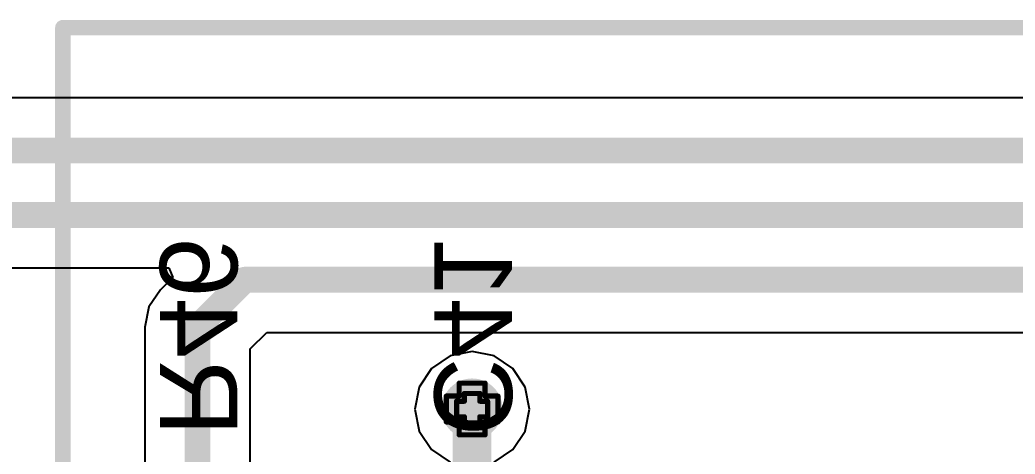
# Model space of a CAD drawing. Header units: inches. Extents: x 0 to 198, y 0 to 199.
# Drawn here: x 1.6129 to 1.9982, y 3.3526 to 3.5205 of the extents above; entities that cross this region are included whole.
import ezdxf

# ---------------------------------------------------------------- set-up
doc = ezdxf.new("R2010")
doc.units = ezdxf.units.IN
doc.header["$MEASUREMENT"] = 0
for name, color, linetype in [('Bottom Layer', 5, 'Continuous'), ('Bottom Overlay', 54, 'Continuous'), ('Drill Drawing', 1, 'Continuous'), ('Layer 1', 16, 'Continuous'), ('Layer 2', 76, 'Continuous'), ('Top Layer', 1, 'Continuous'), ('Top Overlay', 2, 'Continuous'), ('Via Holes', 16, 'Continuous')]:
    doc.layers.add(name, color=color, linetype=linetype)
doc.styles.add('Arial', font='', dxfattribs={"height": 0.2})
doc.styles.get('Arial').set_extended_font_data('Arial')

# ---------------------------------------------------------------- blocks, each defined once
blk = doc.blocks.new('CR2032_BS_6_1_232')
at = {"layer": 'Top Overlay'}
for points in [[(0.43177, -0.07626, 0.006, 0.006, 0), (0.43177, -0.31614, 0.006, 0.006, 0)], [(0.43177, -0.31614, 0.006, 0.006, 0), (-0.44431, -0.31614, 0.006, 0.006, 0)]]:
    blk.add_lwpolyline(points, format="xyseb", dxfattribs=at)
blk.add_lwpolyline([(0.43027, -0.31614, 0.003, 0.003, 1), (0.43327, -0.31614, 0.003, 0.003, 1)], format="xyseb", close=True, dxfattribs=at)
blk.add_lwpolyline([(0.43027, -0.31614, 0.003, 0.003, 1), (0.43327, -0.31614, 0.003, 0.003, 1)], format="xyseb", close=True, dxfattribs=at)

msp = doc.modelspace()

# ---------------------------------------------------------------- hatches: boundary and pattern name
at = {"layer": 'Bottom Layer'}
h = msp.add_hatch(color=5, dxfattribs=at)
edge = h.paths.add_edge_path()
edge.add_arc((1.78799, 3.37), 0.01181, 0, 360)
at = {"layer": 'Layer 1'}
h = msp.add_hatch(color=16, dxfattribs=at)
edge = h.paths.add_edge_path()
edge.add_arc((1.78799, 3.37), 0.01181, 0, 360)
at = {"layer": 'Layer 2'}
h = msp.add_hatch(color=76, dxfattribs=at)
edge = h.paths.add_edge_path()
edge.add_arc((1.78799, 3.37), 0.01181, 0, 360)
at = {"layer": 'Top Layer'}
h = msp.add_hatch(color=1, dxfattribs=at)
edge = h.paths.add_edge_path()
edge.add_arc((1.78799, 3.37), 0.01181, 0, 360)
at = {"layer": 'Via Holes'}
h = msp.add_hatch(color=7, dxfattribs=at)
edge = h.paths.add_edge_path()
edge.add_arc((1.78799, 3.37), 0.00591, 0, 360)

# ---------------------------------------------------------------- linework, layer by layer
at = {"layer": 'Bottom Layer'}
msp.add_lwpolyline([(1.78799, 3.32686, 0.015, 0.015, 0), (1.78799, 3.37, 0.015, 0.015, 0)], format="xyseb", dxfattribs=at)
msp.add_lwpolyline([(1.78424, 3.37, 0.0075, 0.0075, 1), (1.79174, 3.37, 0.0075, 0.0075, 1)], format="xyseb", close=True, dxfattribs=at)
at = {"layer": 'Drill Drawing'}
for points in [[(1.78299, 3.375, 0.002, 0.002, 0), (1.78299, 3.38, 0.002, 0.002, 0)], [(1.78299, 3.38, 0.002, 0.002, 0), (1.79299, 3.38, 0.002, 0.002, 0)], [(1.79299, 3.375, 0.002, 0.002, 0), (1.79299, 3.38, 0.002, 0.002, 0)], [(1.77799, 3.365, 0.002, 0.002, 0), (1.77799, 3.375, 0.002, 0.002, 0)], [(1.77799, 3.375, 0.002, 0.002, 0), (1.78299, 3.375, 0.002, 0.002, 0)], [(1.78499, 3.373, 0.002, 0.002, 0), (1.78499, 3.376, 0.002, 0.002, 0)], [(1.78499, 3.376, 0.002, 0.002, 0), (1.79099, 3.376, 0.002, 0.002, 0)], [(1.79099, 3.373, 0.002, 0.002, 0), (1.79099, 3.376, 0.002, 0.002, 0)], [(1.79299, 3.375, 0.002, 0.002, 0), (1.79799, 3.375, 0.002, 0.002, 0)], [(1.79799, 3.365, 0.002, 0.002, 0), (1.79799, 3.375, 0.002, 0.002, 0)], [(1.78199, 3.367, 0.002, 0.002, 0), (1.78199, 3.373, 0.002, 0.002, 0)], [(1.78199, 3.373, 0.002, 0.002, 0), (1.78499, 3.373, 0.002, 0.002, 0)], [(1.79099, 3.373, 0.002, 0.002, 0), (1.79399, 3.373, 0.002, 0.002, 0)], [(1.79399, 3.367, 0.002, 0.002, 0), (1.79399, 3.373, 0.002, 0.002, 0)], [(1.78199, 3.367, 0.002, 0.002, 0), (1.78499, 3.367, 0.002, 0.002, 0)], [(1.78499, 3.364, 0.002, 0.002, 0), (1.78499, 3.367, 0.002, 0.002, 0)], [(1.79099, 3.367, 0.002, 0.002, 0), (1.79399, 3.367, 0.002, 0.002, 0)], [(1.79099, 3.364, 0.002, 0.002, 0), (1.79099, 3.367, 0.002, 0.002, 0)], [(1.77799, 3.365, 0.002, 0.002, 0), (1.78299, 3.365, 0.002, 0.002, 0)], [(1.78299, 3.36, 0.002, 0.002, 0), (1.78299, 3.365, 0.002, 0.002, 0)], [(1.78499, 3.364, 0.002, 0.002, 0), (1.79099, 3.364, 0.002, 0.002, 0)], [(1.79299, 3.365, 0.002, 0.002, 0), (1.79799, 3.365, 0.002, 0.002, 0)], [(1.79299, 3.36, 0.002, 0.002, 0), (1.79299, 3.365, 0.002, 0.002, 0)], [(1.78299, 3.36, 0.002, 0.002, 0), (1.79299, 3.36, 0.002, 0.002, 0)]]:
    msp.add_lwpolyline(points, format="xyseb", dxfattribs=at)
for points in [[(1.78249, 3.38, 0.001, 0.001, 1), (1.78349, 3.38, 0.001, 0.001, 1)], [(1.78249, 3.38, 0.001, 0.001, 1), (1.78349, 3.38, 0.001, 0.001, 1)], [(1.79249, 3.38, 0.001, 0.001, 1), (1.79349, 3.38, 0.001, 0.001, 1)], [(1.79249, 3.38, 0.001, 0.001, 1), (1.79349, 3.38, 0.001, 0.001, 1)], [(1.77749, 3.375, 0.001, 0.001, 1), (1.77849, 3.375, 0.001, 0.001, 1)], [(1.77749, 3.375, 0.001, 0.001, 1), (1.77849, 3.375, 0.001, 0.001, 1)], [(1.78249, 3.375, 0.001, 0.001, 1), (1.78349, 3.375, 0.001, 0.001, 1)], [(1.78249, 3.375, 0.001, 0.001, 1), (1.78349, 3.375, 0.001, 0.001, 1)], [(1.78449, 3.376, 0.001, 0.001, 1), (1.78549, 3.376, 0.001, 0.001, 1)], [(1.78449, 3.376, 0.001, 0.001, 1), (1.78549, 3.376, 0.001, 0.001, 1)], [(1.79049, 3.376, 0.001, 0.001, 1), (1.79149, 3.376, 0.001, 0.001, 1)], [(1.79049, 3.376, 0.001, 0.001, 1), (1.79149, 3.376, 0.001, 0.001, 1)], [(1.79249, 3.375, 0.001, 0.001, 1), (1.79349, 3.375, 0.001, 0.001, 1)], [(1.79249, 3.375, 0.001, 0.001, 1), (1.79349, 3.375, 0.001, 0.001, 1)], [(1.79749, 3.375, 0.001, 0.001, 1), (1.79849, 3.375, 0.001, 0.001, 1)], [(1.79749, 3.375, 0.001, 0.001, 1), (1.79849, 3.375, 0.001, 0.001, 1)], [(1.78149, 3.373, 0.001, 0.001, 1), (1.78249, 3.373, 0.001, 0.001, 1)], [(1.78149, 3.373, 0.001, 0.001, 1), (1.78249, 3.373, 0.001, 0.001, 1)], [(1.78449, 3.373, 0.001, 0.001, 1), (1.78549, 3.373, 0.001, 0.001, 1)], [(1.78449, 3.373, 0.001, 0.001, 1), (1.78549, 3.373, 0.001, 0.001, 1)], [(1.79049, 3.373, 0.001, 0.001, 1), (1.79149, 3.373, 0.001, 0.001, 1)], [(1.79049, 3.373, 0.001, 0.001, 1), (1.79149, 3.373, 0.001, 0.001, 1)], [(1.79349, 3.373, 0.001, 0.001, 1), (1.79449, 3.373, 0.001, 0.001, 1)], [(1.79349, 3.373, 0.001, 0.001, 1), (1.79449, 3.373, 0.001, 0.001, 1)], [(1.78149, 3.367, 0.001, 0.001, 1), (1.78249, 3.367, 0.001, 0.001, 1)], [(1.78149, 3.367, 0.001, 0.001, 1), (1.78249, 3.367, 0.001, 0.001, 1)], [(1.78449, 3.367, 0.001, 0.001, 1), (1.78549, 3.367, 0.001, 0.001, 1)], [(1.78449, 3.367, 0.001, 0.001, 1), (1.78549, 3.367, 0.001, 0.001, 1)], [(1.79049, 3.367, 0.001, 0.001, 1), (1.79149, 3.367, 0.001, 0.001, 1)], [(1.79049, 3.367, 0.001, 0.001, 1), (1.79149, 3.367, 0.001, 0.001, 1)], [(1.79349, 3.367, 0.001, 0.001, 1), (1.79449, 3.367, 0.001, 0.001, 1)], [(1.79349, 3.367, 0.001, 0.001, 1), (1.79449, 3.367, 0.001, 0.001, 1)], [(1.77749, 3.365, 0.001, 0.001, 1), (1.77849, 3.365, 0.001, 0.001, 1)], [(1.77749, 3.365, 0.001, 0.001, 1), (1.77849, 3.365, 0.001, 0.001, 1)], [(1.78249, 3.365, 0.001, 0.001, 1), (1.78349, 3.365, 0.001, 0.001, 1)], [(1.78249, 3.365, 0.001, 0.001, 1), (1.78349, 3.365, 0.001, 0.001, 1)], [(1.78449, 3.364, 0.001, 0.001, 1), (1.78549, 3.364, 0.001, 0.001, 1)], [(1.78449, 3.364, 0.001, 0.001, 1), (1.78549, 3.364, 0.001, 0.001, 1)], [(1.79049, 3.364, 0.001, 0.001, 1), (1.79149, 3.364, 0.001, 0.001, 1)], [(1.79049, 3.364, 0.001, 0.001, 1), (1.79149, 3.364, 0.001, 0.001, 1)], [(1.79249, 3.365, 0.001, 0.001, 1), (1.79349, 3.365, 0.001, 0.001, 1)], [(1.79249, 3.365, 0.001, 0.001, 1), (1.79349, 3.365, 0.001, 0.001, 1)], [(1.79749, 3.365, 0.001, 0.001, 1), (1.79849, 3.365, 0.001, 0.001, 1)], [(1.79749, 3.365, 0.001, 0.001, 1), (1.79849, 3.365, 0.001, 0.001, 1)], [(1.78249, 3.36, 0.001, 0.001, 1), (1.78349, 3.36, 0.001, 0.001, 1)], [(1.78249, 3.36, 0.001, 0.001, 1), (1.78349, 3.36, 0.001, 0.001, 1)], [(1.79249, 3.36, 0.001, 0.001, 1), (1.79349, 3.36, 0.001, 0.001, 1)], [(1.79249, 3.36, 0.001, 0.001, 1), (1.79349, 3.36, 0.001, 0.001, 1)]]:
    msp.add_lwpolyline(points, format="xyseb", close=True, dxfattribs=at)
at = {"layer": 'Layer 2'}
for p, q in [((1.78799, 3.39224), (1.77948, 3.39055)), ((1.7965, 3.39055), (1.78799, 3.39224)), ((1.77948, 3.39055), (1.77226, 3.38572)), ((1.80371, 3.38572), (1.7965, 3.39055)), ((1.77226, 3.38572), (1.76744, 3.37851)), ((1.80853, 3.37851), (1.80371, 3.38572)), ((1.76744, 3.37851), (1.76575, 3.37)), ((1.81023, 3.37), (1.80853, 3.37851)), ((1.76575, 3.37), (1.76744, 3.36149)), ((1.80853, 3.36149), (1.81023, 3.37)), ((1.76744, 3.36149), (1.77226, 3.35428)), ((1.80371, 3.35428), (1.80853, 3.36149)), ((1.77226, 3.35428), (1.77948, 3.34945)), ((1.7965, 3.34945), (1.80371, 3.35428))]:
    msp.add_line(p, q, dxfattribs=at)
at = {"layer": 'Top Layer'}
for p, q in [((2.80035, 3.49039), (1.50754, 3.49039)), ((1.475, 3.42461), (1.67054, 3.42461)), ((1.67054, 3.42461), (1.67207, 3.42091)), ((1.67207, 3.42091), (1.66727, 3.41611)), ((1.66727, 3.41611), (1.66285, 3.40949)), ((1.66285, 3.40949), (1.6613, 3.40169)), ((1.6613, 3.40169), (1.6613, 3.34145)), ((1.70208, 3.39324), (1.70845, 3.39961)), ((1.70845, 3.39961), (2.77155, 3.39961)), ((1.70208, 3.2606), (1.70208, 3.39324))]:
    msp.add_line(p, q, dxfattribs=at)
for points in [[(1.49909, 3.47, 0.01, 0.01, 0), (2.80035, 3.47, 0.01, 0.01, 0)], [(1.475, 3.445, 0.01, 0.01, 0), (2.79, 3.445, 0.01, 0.01, 0)], [(1.68169, 3.40169, 0.01, 0.01, 0), (1.7, 3.42, 0.01, 0.01, 0)], [(1.7, 3.42, 0.01, 0.01, 0), (2.78, 3.42, 0.01, 0.01, 0)], [(1.68169, 3.25186, 0.01, 0.01, 0), (1.68169, 3.40169, 0.01, 0.01, 0)]]:
    msp.add_lwpolyline(points, format="xyseb", dxfattribs=at)
for points in [[(1.6975, 3.42, 0.005, 0.005, 1), (1.7025, 3.42, 0.005, 0.005, 1)], [(1.6975, 3.42, 0.005, 0.005, 1), (1.7025, 3.42, 0.005, 0.005, 1)], [(1.67919, 3.40169, 0.005, 0.005, 1), (1.68419, 3.40169, 0.005, 0.005, 1)], [(1.67919, 3.40169, 0.005, 0.005, 1), (1.68419, 3.40169, 0.005, 0.005, 1)]]:
    msp.add_lwpolyline(points, format="xyseb", close=True, dxfattribs=at)

# ---------------------------------------------------------------- block references
at = {"rotation": 180}
msp.add_blockref('CR2032_BS_6_1_232', (2.06131, 3.20134), dxfattribs=at)

# ---------------------------------------------------------------- texts
at = {"layer": 'Bottom Overlay', "style": 'Arial', "text_generation_flag": 2}
for s, p in [('R46', (1.6671, 3.35946)), ('C41', (1.7734, 3.35946))]:
    msp.add_text(s, height=0.03, rotation=270, dxfattribs=at).set_placement(p)

doc.saveas('drawing.dxf')
